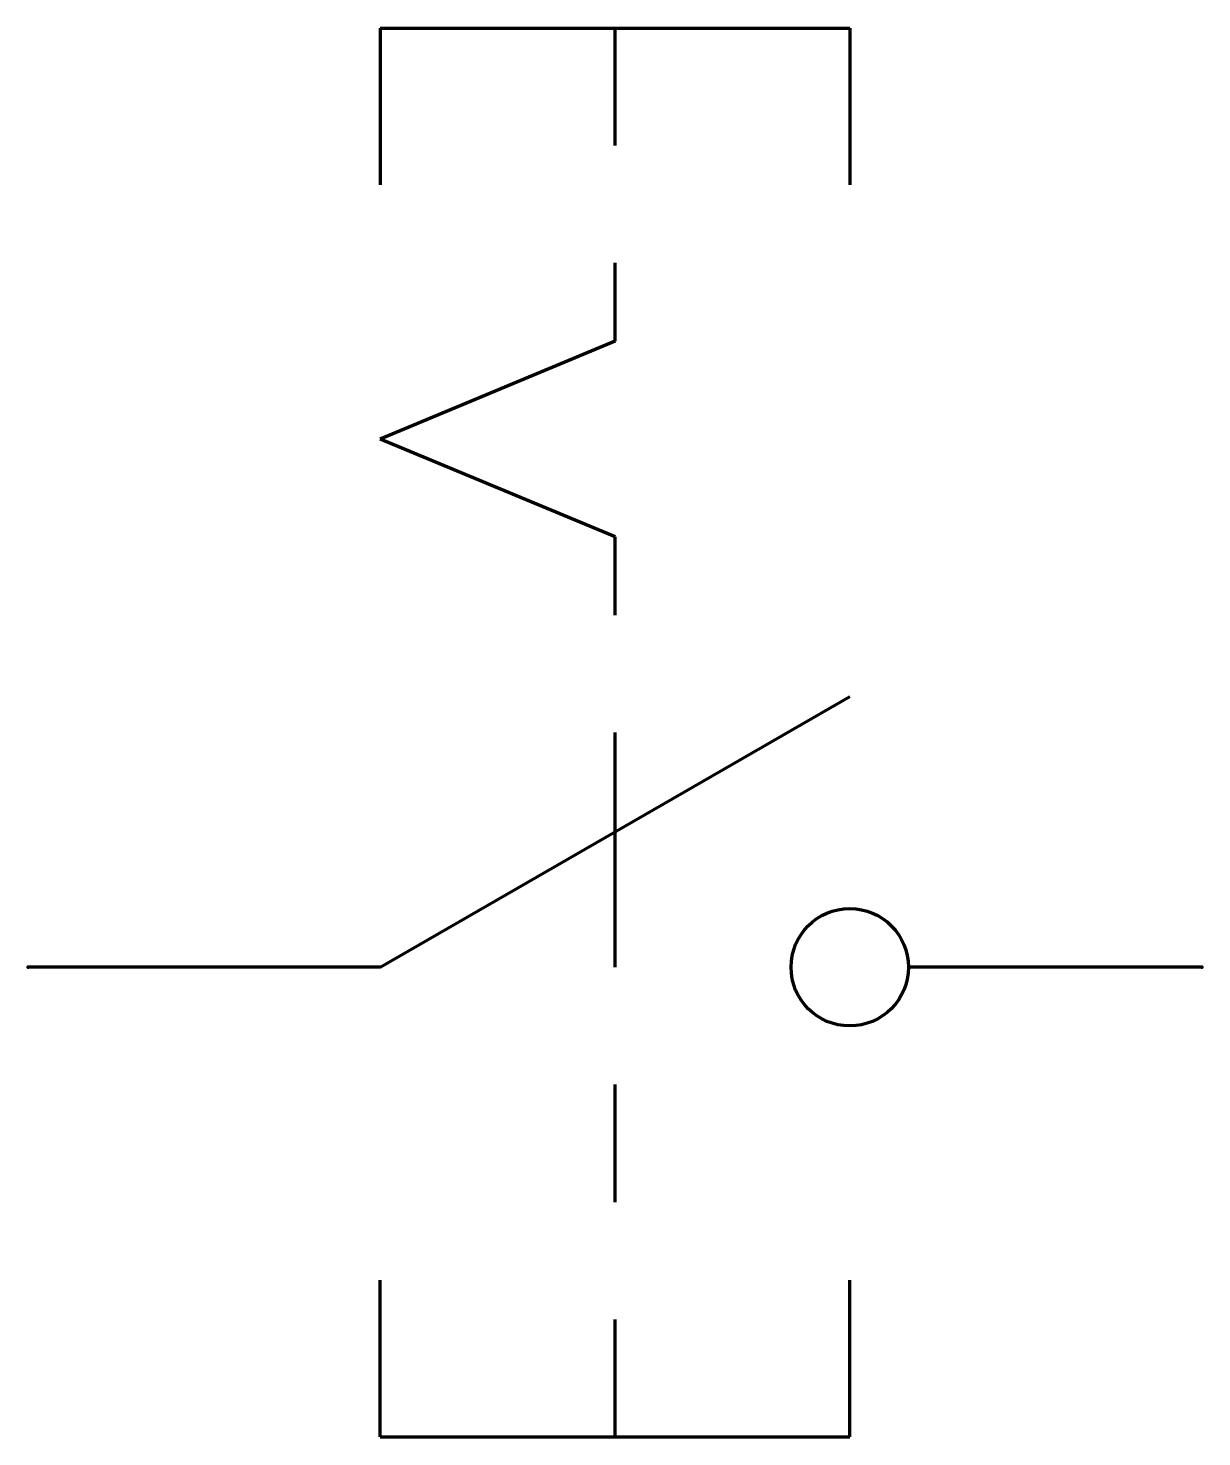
# Model space of a CAD drawing. Header units: millimetres. Extents: x 0 to 15, y -6 to 12.
import ezdxf

# ---------------------------------------------------------------- set-up
doc = ezdxf.new("R2010")
doc.units = ezdxf.units.MM
doc.layers.get('0').update_dxf_attribs({"linetype": 'CONTINUOUS', "lineweight": 0})

msp = doc.modelspace()

# ---------------------------------------------------------------- linework, layer by layer
at = {"color": 7, "linetype": 'CONTINUOUS', "lineweight": 70}
for p, q in [((4.5, 12), (10.5, 12)), ((4.5, 12), (4.5, 10)), ((7.5, 10.5), (7.5, 12)), ((10.5, 12), (10.5, 10)), ((7.5, 8), (7.5, 9)), ((7.5, 8), (4.5, 6.75)), ((7.5, 5.5), (4.5, 6.75)), ((7.5, 4.5), (7.5, 5.5)), ((4.5, 0), (10.5, 3.46)), ((7.5, 0), (7.5, 3)), ((4.5, 0), (0, 0)), ((15, 0), (11.25, 0)), ((7.5, -3), (7.5, -1.5)), ((4.5, -6), (4.5, -4)), ((10.5, -6), (10.5, -4)), ((7.5, -6), (7.5, -4.5)), ((4.5, -6), (10.5, -6))]:
    msp.add_line(p, q, dxfattribs=at)
msp.add_circle((10.5, 0), 0.75, dxfattribs=at)
for p in [(0, 0), (15, 0)]:
    msp.add_point(p, dxfattribs=at)

doc.saveas('drawing.dxf')
